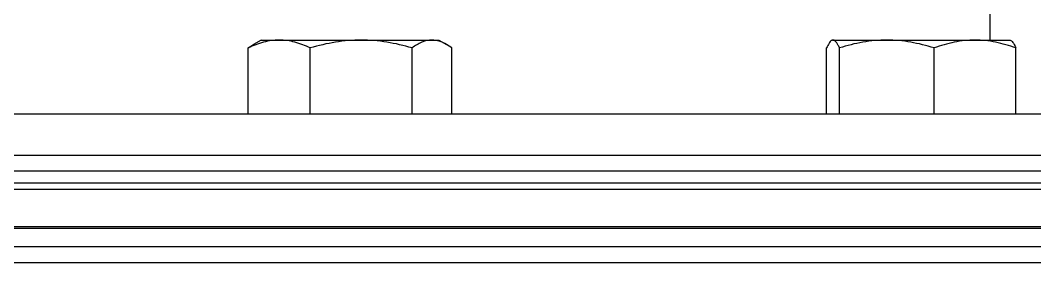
# Model space of a CAD drawing. Header units: millimetres. Extents: x 750 to 8479, y 2174 to 4333.
# Drawn here: x 6464.2 to 6635.4, y 3061 to 3101.9 of the extents above; entities that cross this region are included whole.
import ezdxf

# ---------------------------------------------------------------- set-up
doc = ezdxf.new("R2010")
doc.units = ezdxf.units.MM
doc.header["$LTSCALE"] = 153.67
doc.layers.add('00_BUW_DATUM', color=7, linetype='CONTINUOUS')
doc.layers.add('02___PRT_ALL_AXES', color=7, linetype='CONTINUOUS')

msp = doc.modelspace()

# ---------------------------------------------------------------- linework, layer by layer
at = {"layer": '00_BUW_DATUM', "linetype": 'Continuous'}
for p, q in [((6504.87837, 3098.56591), (6503.60492, 3097.83069)), ((6504.87837, 3098.56591), (6534.87837, 3098.56591)), ((6534.87837, 3098.56591), (6536.15181, 3097.83069)), ((6601.25442, 3098.56591), (6631.25442, 3098.56591)), ((6631.25442, 3098.56591), (6631.37307, 3098.49741)), ((6502.69379, 3097.22617), (6503.60492, 3097.83066)), ((6502.69379, 3086.06591), (6502.69379, 3097.22617)), ((6513.16161, 3086.06591), (6513.16161, 3097.22617)), ((6530.34619, 3086.06591), (6530.34619, 3097.22617)), ((6537.06295, 3097.22617), (6536.15181, 3097.83066)), ((6537.06295, 3086.06591), (6537.06295, 3097.22617)), ((6600.2893, 3086.06591), (6600.2893, 3097.22617)), ((6602.45498, 3086.06591), (6602.45498, 3097.22617)), ((6618.42011, 3086.06591), (6618.42011, 3097.22617)), ((6632.21955, 3086.06591), (6632.21955, 3097.22617))]:
    msp.add_line(p, q, dxfattribs=at)
for points, knots in [([(6507.9277, 3098.56591), (6507.03777, 3098.56591), (6505.21982, 3098.2978), (6503.52618, 3097.62377), (6502.69379, 3097.22617)], [0, 0, 0, 0, 0.491020457, 1, 1, 1, 1]), ([(6513.16161, 3097.22617), (6512.32922, 3097.62376), (6510.63559, 3098.29781), (6508.81765, 3098.56591), (6507.9277, 3098.56591)], [0, 0, 0, 0, 0.508971218, 1, 1, 1, 1]), ([(6521.7539, 3098.56591), (6520.30137, 3098.56591), (6517.39105, 3098.31004), (6514.55736, 3097.63227), (6513.16161, 3097.22617)], [0, 0, 0, 0, 0.499810557, 1, 1, 1, 1]), ([(6530.34619, 3097.22617), (6528.95046, 3097.63227), (6526.11678, 3098.31006), (6523.20646, 3098.56591), (6521.7539, 3098.56591)], [0, 0, 0, 0, 0.500180827, 1, 1, 1, 1]), ([(6533.70457, 3098.56591), (6533.12612, 3098.56591), (6531.90129, 3098.27186), (6530.86167, 3097.60989), (6530.34619, 3097.22617)], [0, 0, 0, 0, 0.473723755, 1, 1, 1, 1]), ([(6536.15181, 3097.83069), (6535.76741, 3098.05261), (6534.98292, 3098.42176), (6534.12003, 3098.56591), (6533.70457, 3098.56591)], [0, 0, 0, 0, 0.516529059, 1, 1, 1, 1]), ([(6601.13578, 3098.49741), (6600.95499, 3098.39302), (6600.6302, 3097.96401), (6600.41053, 3097.50606), (6600.2893, 3097.22617)], [0, 0, 0, 0, 0.406322617, 1, 1, 1, 1]), ([(6601.37214, 3098.56591), (6601.31164, 3098.56591), (6601.22829, 3098.54609), (6601.15487, 3098.50844), (6601.13578, 3098.49741)], [0, 0, 0, 0, 0.732877419, 1, 1, 1, 1]), ([(6602.45498, 3097.22617), (6602.37358, 3097.41411), (6602.21168, 3097.75542), (6601.92073, 3098.24785), (6601.59071, 3098.56591), (6601.37214, 3098.56591)], [0, 0, 0, 0, 0.346523393, 0.630203909, 1, 1, 1, 1]), ([(6610.43754, 3098.56591), (6609.08735, 3098.56591), (6606.3769, 3098.30888), (6603.74887, 3097.63139), (6602.45498, 3097.22617)], [0, 0, 0, 0, 0.49895236, 1, 1, 1, 1]), ([(6618.42011, 3097.22617), (6617.12624, 3097.63138), (6614.49821, 3098.30889), (6611.78776, 3098.56591), (6610.43754, 3098.56591)], [0, 0, 0, 0, 0.501039053, 1, 1, 1, 1]), ([(6625.31983, 3098.56591), (6624.15122, 3098.56591), (6621.79439, 3098.30602), (6619.53269, 3097.62929), (6618.42011, 3097.22617)], [0, 0, 0, 0, 0.49686298, 1, 1, 1, 1]), ([(6632.21955, 3097.22617), (6631.10699, 3097.62929), (6628.84529, 3098.30603), (6626.48845, 3098.56591), (6625.31983, 3098.56591)], [0, 0, 0, 0, 0.503128503, 1, 1, 1, 1]), ([(6631.37307, 3098.49741), (6631.55386, 3098.39302), (6631.87865, 3097.96401), (6632.09832, 3097.50606), (6632.21955, 3097.22617)], [0, 0, 0, 0, 0.406322617, 1, 1, 1, 1])]:
    msp.add_open_spline(points, degree=3, knots=knots, dxfattribs=at)
at = {"layer": '02___PRT_ALL_AXES', "linetype": 'Continuous'}
for p, q in [((6627.89111, 3098.56591), (6627.89111, 3166.06591)), ((6695.39111, 3086.06591), (6205.39111, 3086.06591)), ((6157.48006, 3079.15331), (6753.44164, 3079.15331)), ((6748.34648, 3076.44215), (6148.61226, 3076.44215)), ((6146.44785, 3074.46591), (6747.3153, 3074.46591)), ((6146.34785, 3073.38197), (6746.77971, 3073.38197)), ((6746.68283, 3066.74985), (6146.34785, 3066.74985)), ((6159.94785, 3067.06591), (6746.48549, 3067.06591)), ((6148.61226, 3063.68967), (6748.68994, 3063.68967)), ((6741.89596, 3060.97852), (6157.48006, 3060.97852))]:
    msp.add_line(p, q, dxfattribs=at)

doc.saveas('drawing.dxf')
